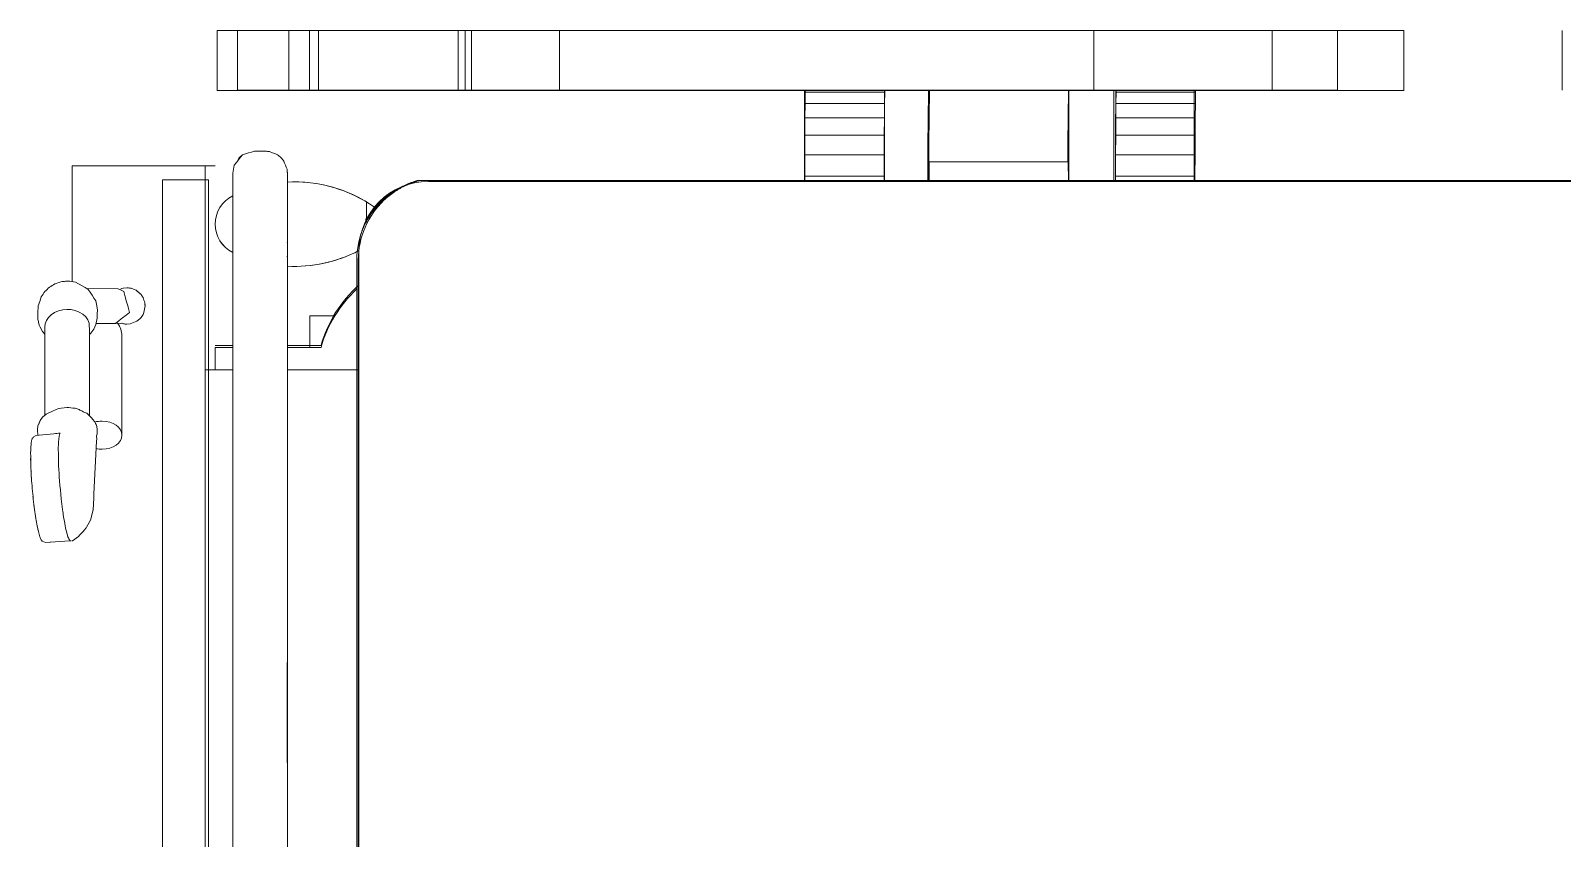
# Model space of a CAD drawing. Header units: millimetres. Extents: x 1448174 to 1599581, y -224422 to -106989.
# Drawn here: x 1474631 to 1475471, y -126045 to -125603 of the extents above; entities that cross this region are included whole.
import ezdxf

# ---------------------------------------------------------------- set-up
doc = ezdxf.new("R2010")
doc.units = ezdxf.units.MM
doc.header["$LTSCALE"] = 600
doc.header["$MEASUREMENT"] = 0
doc.layers.add('furniture', color=30, linetype='Continuous', lineweight=9)

msp = doc.modelspace()

# ---------------------------------------------------------------- linework, layer by layer
at = {"layer": 'furniture'}
for p, q in [((1474733.3322, -125602.8829), (1475384.041, -125602.8829)), ((1474733.3322, -125635.5781), (1474733.3322, -125602.8829)), ((1474744.4951, -125635.5578), (1474744.4951, -125602.8829)), ((1474772.5963, -125602.8829), (1474744.4951, -125602.8829)), ((1474780.493, -125602.8829), (1474772.5963, -125602.8829)), ((1474772.5963, -125602.8829), (1474772.5963, -125635.5578)), ((1474783.9802, -125602.8829), (1474780.493, -125602.8829)), ((1474788.8555, -125602.8829), (1474783.9802, -125602.8829)), ((1474783.9802, -125602.8829), (1474783.9802, -125635.5578)), ((1474865.4528, -125602.8829), (1474788.8555, -125602.8829)), ((1474788.8555, -125602.8829), (1474788.8555, -125635.5578)), ((1474869.3793, -125602.8829), (1474865.4528, -125602.8829)), ((1474865.4528, -125602.8829), (1474865.4528, -125635.5578)), ((1474872.8107, -125602.8829), (1474869.3793, -125602.8829)), ((1474869.3793, -125602.8829), (1474869.3793, -125635.5578)), ((1474872.79, -125635.5578), (1474872.79, -125602.8829)), ((1474877.0798, -125602.8829), (1474872.8107, -125602.8829)), ((1474872.8107, -125602.8829), (1474872.8107, -125635.5578)), ((1474896.8689, -125602.8829), (1474877.0798, -125602.8829)), ((1474907.5713, -125602.8829), (1474896.8689, -125602.8829)), ((1474920.9559, -125602.8829), (1474907.5713, -125602.8829)), ((1475214.1344, -125602.8829), (1474920.9559, -125602.8829)), ((1474920.9559, -125635.5578), (1474920.9559, -125602.8829)), ((1475311.8397, -125602.8829), (1475214.1344, -125602.8829)), ((1475214.1344, -125602.8829), (1475214.1344, -125635.5578)), ((1475338.8829, -125602.8829), (1475311.8397, -125602.8829)), ((1475311.8397, -125602.8829), (1475311.8397, -125635.5578)), ((1475347.7156, -125602.8829), (1475338.8829, -125602.8829)), ((1475347.7156, -125602.8829), (1475347.7156, -125635.5578)), ((1475384.041, -125602.8829), (1475384.041, -125635.5781)), ((1475470.9022, -125635.5578), (1475470.9022, -125602.8829)), ((1475384.041, -125635.5781), (1474733.3322, -125635.5781)), ((1474744.4951, -125635.5578), (1474772.5963, -125635.5578)), ((1474772.5963, -125635.5578), (1474780.493, -125635.5578)), ((1474780.493, -125635.5578), (1474783.9802, -125635.5578)), ((1474783.9802, -125635.5578), (1474788.8555, -125635.5578)), ((1474788.8555, -125635.5578), (1474865.4528, -125635.5578)), ((1474865.4528, -125635.5578), (1474869.3793, -125635.5578)), ((1474869.3793, -125635.5578), (1474872.8107, -125635.5578)), ((1474872.8107, -125635.5578), (1474877.0798, -125635.5578)), ((1474877.0798, -125635.5578), (1474896.8689, -125635.5578)), ((1474896.8689, -125635.5578), (1474907.5713, -125635.5578)), ((1474907.5713, -125635.5578), (1474920.9559, -125635.5578)), ((1474920.9559, -125635.5578), (1475214.1344, -125635.5578)), ((1475055.345, -125635.5781), (1475055.345, -125685.4359)), ((1475055.5895, -125642.9456), (1475055.6649, -125635.6933)), ((1475055.8333, -125636.5202), (1475055.7397, -125642.714)), ((1475055.8532, -125635.6933), (1475055.8333, -125636.5202)), ((1475099.3982, -125636.5202), (1475055.8333, -125636.5202)), ((1475099.3046, -125642.714), (1475099.3982, -125636.5202)), ((1475099.348, -125635.5781), (1475099.348, -125685.4359)), ((1475099.3982, -125636.5202), (1475099.418, -125635.6933)), ((1475123.174, -125652.1048), (1475123.3945, -125635.6933)), ((1475123.3357, -125635.5781), (1475123.3357, -125685.4359)), ((1475123.9325, -125635.6933), (1475123.5413, -125664.8026)), ((1475199.8212, -125664.8026), (1475200.2141, -125635.5578)), ((1475200.3083, -125635.5781), (1475200.3083, -125685.4359)), ((1475214.1344, -125635.5578), (1475311.8397, -125635.5578)), ((1475225.0832, -125685.4359), (1475225.0832, -125635.5781)), ((1475226.1215, -125635.6933), (1475226.0461, -125642.9456)), ((1475226.1964, -125642.714), (1475226.29, -125636.5202)), ((1475226.29, -125636.5202), (1475226.3098, -125635.6933)), ((1475269.8548, -125636.5202), (1475226.29, -125636.5202)), ((1475269.0862, -125635.5781), (1475269.0862, -125685.4359)), ((1475269.7612, -125642.714), (1475269.8548, -125636.5202)), ((1475269.8548, -125636.5202), (1475269.8746, -125635.6933)), ((1475311.8397, -125635.5578), (1475338.8829, -125635.5578)), ((1475338.8829, -125635.5578), (1475347.7156, -125635.5578)), ((1475055.5093, -125653.895), (1475055.5895, -125642.9456)), ((1475055.7397, -125642.714), (1475055.6569, -125650.6766)), ((1475099.3046, -125642.714), (1475055.7397, -125642.714)), ((1475099.2217, -125650.6766), (1475099.3046, -125642.714)), ((1475226.0461, -125642.9456), (1475225.9659, -125653.895)), ((1475226.1136, -125650.6766), (1475226.1964, -125642.714)), ((1475269.7612, -125642.714), (1475226.1964, -125642.714)), ((1475269.6784, -125650.6766), (1475269.7612, -125642.714)), ((1475055.4469, -125666.2735), (1475055.5093, -125653.895)), ((1475055.6569, -125650.6766), (1475055.5874, -125660.1661)), ((1475099.2217, -125650.6766), (1475055.6569, -125650.6766)), ((1475099.1523, -125660.1661), (1475099.2217, -125650.6766)), ((1475225.9659, -125653.895), (1475225.9035, -125666.2735)), ((1475226.0441, -125660.1661), (1475226.1136, -125650.6766)), ((1475269.6784, -125650.6766), (1475226.1136, -125650.6766)), ((1475269.6089, -125660.1661), (1475269.6784, -125650.6766)), ((1475055.5874, -125660.1661), (1475055.5334, -125670.894)), ((1475099.1523, -125660.1661), (1475055.5874, -125660.1661)), ((1475099.0982, -125670.894), (1475099.1523, -125660.1661)), ((1475123.0199, -125678.6947), (1475123.1112, -125659.813)), ((1475225.99, -125670.894), (1475226.0441, -125660.1661)), ((1475269.6089, -125660.1661), (1475226.0441, -125660.1661)), ((1475269.5548, -125670.894), (1475269.6089, -125660.1661)), ((1474744.7204, -125674.0386), (1474745.3865, -125672.4305)), ((1475055.4042, -125679.7049), (1475055.4469, -125666.2735)), ((1475055.5334, -125670.894), (1475055.4964, -125682.5346)), ((1475099.0982, -125670.894), (1475055.5334, -125670.894)), ((1475099.0612, -125682.5346), (1475099.0982, -125670.894)), ((1475225.9035, -125666.2735), (1475225.8609, -125679.7049)), ((1475225.953, -125682.5346), (1475225.99, -125670.894)), ((1475269.5548, -125670.894), (1475225.99, -125670.894)), ((1475269.5179, -125682.5346), (1475269.5548, -125670.894)), ((1474653.8571, -125740.387), (1474653.8571, -125676.9147)), ((1474653.8571, -125676.9147), (1474726.7742, -125676.9147)), ((1474653.8571, -125740.387), (1474653.8571, -125676.9147)), ((1474653.8571, -125676.9147), (1474732.2485, -125676.9147)), ((1474726.7742, -125676.9147), (1474726.7742, -126668.7998)), ((1474771.8294, -125681.8694), (1474771.6294, -125678.7221)), ((1474771.8294, -125680.9022), (1474771.7513, -125680.6398)), ((1475055.3962, -125684.9324), (1475055.4042, -125679.7049)), ((1475123.5672, -125674.8157), (1475123.713, -125674.8157)), ((1475123.713, -125674.8157), (1475199.9929, -125674.8157)), ((1475225.8609, -125679.7049), (1475225.8528, -125684.9324)), ((1474703.4177, -125684.5586), (1474703.4177, -126671.5369)), ((1474728.6034, -125684.5586), (1474703.4177, -125684.5586)), ((1474728.6034, -126671.5369), (1474728.6034, -125684.5586)), ((1474771.8294, -125681.8694), (1474771.8294, -125681.5083)), ((1474834.9569, -125688.1588), (1474834.9807, -125688.1588)), ((1474844.4819, -125684.9324), (1474843.8154, -125684.9324)), ((1474844.4819, -125684.9324), (1475525.7103, -125684.9324)), ((1474849.1631, -125685.4359), (1476663.2832, -125685.4359)), ((1475055.4964, -125682.5346), (1475055.4927, -125684.9324)), ((1475099.0612, -125682.5346), (1475055.4964, -125682.5346)), ((1475099.0575, -125684.9324), (1475099.0612, -125682.5346)), ((1475225.9494, -125684.9324), (1475225.953, -125682.5346)), ((1475269.5179, -125682.5346), (1475225.953, -125682.5346)), ((1475269.5142, -125684.9324), (1475269.5179, -125682.5346)), ((1474771.8294, -125696.2117), (1474771.8294, -125694.5817)), ((1474771.8294, -125699.3788), (1474771.8294, -125696.2117)), ((1474815.2033, -125696.6856), (1474815.2033, -125705.9929)), ((1474826.7746, -125693.3149), (1474827.1056, -125693.0557)), ((1474814.8814, -125707.0495), (1474814.8814, -125705.9929)), ((1474814.8814, -125705.9929), (1474815.4735, -125705.9929)), ((1474815.1335, -125707.0495), (1474817.2651, -125703.5683)), ((1474816.3911, -125704.4963), (1474816.5574, -125704.4963)), ((1474816.9024, -125704.4963), (1474816.5574, -125704.4963)), ((1474814.8707, -125708.331), (1474814.8707, -125707.2192)), ((1474815.083, -125707.0495), (1474814.8814, -125707.0495)), ((1474815.083, -125707.0495), (1474815.0845, -125707.2192)), ((1474815.0845, -125707.2192), (1474815.0845, -125707.9473)), ((1474815.1263, -125707.8722), (1474815.1335, -125707.0495)), ((1474815.3221, -125707.0495), (1474815.1335, -125707.0495)), ((1474815.3221, -125707.0495), (1474815.3221, -125707.5209)), ((1474771.8294, -125719.4953), (1474771.7944, -125718.904)), ((1474771.8294, -125725.7299), (1474771.7998, -125726.8455)), ((1474809.8763, -125728.4989), (1474809.8763, -126627.5967)), ((1474810.7329, -126627.5967), (1474810.7329, -125728.4989)), ((1474811.0425, -125723.5566), (1474811.0425, -126632.539)), ((1474651.5505, -125740.0578), (1474651.0426, -125740.0858)), ((1474655.6382, -125740.6413), (1474657.3694, -125741.5258)), ((1474661.9837, -125744.2318), (1474679.0815, -125744.3571)), ((1474681.0668, -125744.1344), (1474680.3916, -125744.4709)), ((1474681.7531, -125744.0381), (1474681.0668, -125744.1344)), ((1474683.812, -125743.7493), (1474681.9966, -125743.9159)), ((1474682.1062, -125745.7511), (1474682.2529, -125746.2826)), ((1474682.2955, -125746.4371), (1474682.8983, -125748.6216)), ((1474685.6274, -125743.9159), (1474683.812, -125743.7493)), ((1474691.5575, -125747.4377), (1474689.272, -125745.376)), ((1474771.8179, -125743.7428), (1474771.8294, -125744.1167)), ((1474634.9784, -125757.0661), (1474635.1911, -125754.2168)), ((1474635.1911, -125754.2168), (1474635.2287, -125753.5732)), ((1474636.0039, -125751.293), (1474635.2287, -125753.5732)), ((1474636.0039, -125751.293), (1474636.8937, -125748.6882)), ((1474646.3762, -125756.3307), (1474644.209, -125757.2416)), ((1474648.6406, -125755.7897), (1474646.3762, -125756.3307)), ((1474650.8647, -125755.5974), (1474648.6406, -125755.7897)), ((1474653.0985, -125755.7206), (1474650.8647, -125755.5974)), ((1474655.3941, -125756.1911), (1474653.0985, -125755.7206)), ((1474657.6151, -125757.034), (1474655.3941, -125756.1911)), ((1474667.3112, -125753.7194), (1474666.7523, -125750.9846)), ((1474667.3112, -125753.7194), (1474667.6659, -125755.9458)), ((1474667.589, -125758.0846), (1474667.6659, -125755.9458)), ((1474684.4823, -125754.3627), (1474685.2744, -125757.2333)), ((1474693.1166, -125757.3265), (1474693.7887, -125753.726)), ((1474693.6222, -125751.9106), (1474693.7887, -125753.726)), ((1474634.9784, -125757.0661), (1474634.9236, -125758.5904)), ((1474634.9343, -125759.4455), (1474634.9236, -125758.5904)), ((1474634.9561, -125761.2042), (1474634.9343, -125759.4455)), ((1474635.6866, -125764.2038), (1474635.4004, -125762.6703)), ((1474635.6866, -125764.2038), (1474636.2038, -125765.26)), ((1474639.0571, -125763.5146), (1474638.9054, -125765.2374)), ((1474639.6587, -125761.7455), (1474639.0571, -125763.5146)), ((1474640.7433, -125760.0352), (1474639.6587, -125761.7455)), ((1474642.288, -125758.4994), (1474640.7433, -125760.0352)), ((1474644.209, -125757.2416), (1474642.288, -125758.4994)), ((1474659.6114, -125758.2312), (1474657.6151, -125757.034)), ((1474661.2489, -125759.7176), (1474659.6114, -125758.2312)), ((1474662.4376, -125761.3927), (1474661.2489, -125759.7176)), ((1474663.1471, -125763.1416), (1474662.4376, -125761.3927)), ((1474663.3909, -125767.6253), (1474663.1471, -125763.1416)), ((1474666.7528, -125763.8852), (1474665.7069, -125766.4011)), ((1474667.5482, -125760.3996), (1474666.7528, -125763.8852)), ((1474677.5747, -125763.2541), (1474666.984, -125763.2541)), ((1474667.589, -125758.0846), (1474667.5482, -125760.3996)), ((1474677.7025, -125763.1541), (1474680.4656, -125763.2541)), ((1474681.3115, -125763.095), (1474680.4656, -125763.2541)), ((1474683.8113, -125763.7028), (1474681.9966, -125763.5362)), ((1474685.6268, -125763.5363), (1474683.812, -125763.7028)), ((1474689.2711, -125762.0767), (1474690.8666, -125760.7806)), ((1474691.5573, -125760.0145), (1474690.929, -125760.7115)), ((1474692.6741, -125758.3083), (1474691.5573, -125760.0145)), ((1474693.1166, -125757.3265), (1474692.6741, -125758.3083)), ((1474798.035, -125759.1096), (1474784.1343, -125759.1096)), ((1474784.1343, -125759.1096), (1474784.1343, -125776.4787)), ((1474636.2038, -125765.26), (1474637.5738, -125767.6564)), ((1474638.8902, -125769.1535), (1474637.5738, -125767.6564)), ((1474638.8919, -125768.0046), (1474638.8876, -125770.9404)), ((1474638.8876, -125770.9404), (1474638.8876, -125813.6468)), ((1474638.9054, -125765.2374), (1474638.8919, -125768.0046)), ((1474663.3866, -125770.5611), (1474663.3909, -125767.6253)), ((1474663.3866, -125814.049), (1474663.3866, -125770.5611)), ((1474664.1085, -125768.6906), (1474663.3884, -125769.3729)), ((1474665.7069, -125766.4011), (1474664.1085, -125768.6906)), ((1474681.0862, -125824.5083), (1474681.0862, -125770.0502)), ((1474741.8775, -125775.3726), (1474732.2485, -125775.3726)), ((1474732.2485, -125788.6361), (1474732.2485, -125776.4787)), ((1474732.2485, -125776.4787), (1474741.8775, -125776.4787)), ((1474790.2696, -125775.3726), (1474771.8294, -125775.3726)), ((1474771.8294, -125776.4787), (1474790.2696, -125776.4787)), ((1474741.9925, -125788.6361), (1474726.7742, -125788.6361)), ((1474728.6034, -125788.6361), (1474741.8775, -125788.6361)), ((1474771.8031, -125785.3487), (1474771.8189, -125795.5652)), ((1474771.8082, -125788.6361), (1474811.0425, -125788.6361)), ((1474771.8294, -125785.3487), (1474771.8294, -125861.2572)), ((1474771.8294, -125785.7151), (1474771.8294, -125785.3487)), ((1474809.8763, -125788.6361), (1474771.8294, -125788.6361)), ((1474741.9922, -125802.3607), (1474741.8775, -125802.3329)), ((1474741.8775, -125803.0554), (1474741.8775, -125802.3329)), ((1474741.8775, -125803.0554), (1474742.0619, -125803.0554)), ((1474742.0619, -125806.0616), (1474741.8775, -125806.0043)), ((1474636.2228, -125816.5457), (1474637.6286, -125814.6935)), ((1474639.6312, -125813.0285), (1474637.6286, -125814.6935)), ((1474642.9575, -125811.4378), (1474639.6312, -125813.0285)), ((1474642.9575, -125811.4378), (1474646.3537, -125809.9274)), ((1474646.3537, -125809.9274), (1474650.842, -125809.3047)), ((1474659.8363, -125811.7054), (1474659.5902, -125811.4768)), ((1474661.8576, -125812.5116), (1474659.6444, -125811.6289)), ((1474664.5922, -125815.2612), (1474661.8576, -125812.5116)), ((1474665.0431, -125815.6817), (1474664.5922, -125815.2612)), ((1474741.8775, -125819.4495), (1474741.8775, -125809.5221)), ((1474633.7918, -125824.7424), (1474643.7919, -125823.6986)), ((1474635.0452, -125819.404), (1474634.8048, -125821.482)), ((1474634.8048, -125821.482), (1474635.0303, -125824.6131)), ((1474635.0452, -125819.404), (1474636.2228, -125816.5457)), ((1474636.2228, -125816.5457), (1474635.4437, -125818.4599)), ((1474666.1782, -125817.1182), (1474665.0431, -125815.6817)), ((1474667.4698, -125820.9651), (1474667.1255, -125819.0588)), ((1474667.4698, -125823.8451), (1474667.4698, -125820.9651)), ((1474741.9301, -125818.0766), (1474741.8775, -125817.795)), ((1474741.8775, -125828.8427), (1474741.8775, -125819.4495)), ((1474741.8775, -125828.8427), (1474741.8775, -125820.5085)), ((1474741.8775, -125828.8427), (1474741.8775, -125820.5085)), ((1474741.8775, -125820.5085), (1474741.8775, -125828.8427)), ((1474741.8775, -125821.393), (1474741.8775, -125828.8427)), ((1474631.1327, -125831.91), (1474631.0995, -125832.2188)), ((1474631.0995, -125832.2188), (1474631.1031, -125832.6584)), ((1474632.4833, -125825.6293), (1474633.7474, -125824.8415)), ((1474667.2137, -125827.8671), (1474665.7434, -125856.6561)), ((1474667.1453, -125825.1987), (1474667.2787, -125826.4522)), ((1474667.2137, -125827.8671), (1474667.2787, -125826.4522)), ((1474665.6115, -125858.9894), (1474665.7434, -125856.6561)), ((1474632.3039, -125858.1593), (1474632.3772, -125859.0144)), ((1474632.3772, -125859.0144), (1474632.449, -125859.6231)), ((1474632.962, -125863.9756), (1474633.1394, -125865.1854)), ((1474665.3742, -125865.4347), (1474663.79, -125871.0549)), ((1474665.3742, -125865.4347), (1474665.6115, -125858.9894)), ((1474663.79, -125871.0549), (1474661.6727, -125874.8623)), ((1474634.9391, -125875.7368), (1474635.0162, -125876.1326)), ((1474635.0162, -125876.1326), (1474635.2987, -125877.1025)), ((1474639.1926, -125883.2696), (1474637.4249, -125882.5622)), ((1474652.5292, -125882.3514), (1474639.1926, -125883.2696)), ((1474653.1637, -125882.4226), (1474653.2954, -125882.1401)), ((1474653.8571, -125882.4208), (1474653.8571, -125882.4165)), ((1474654.0333, -125882.3728), (1474657.2251, -125879.9912)), ((1474643.836, -125882.9881), (1474639.1926, -125883.2696)), ((1474741.8775, -125935.7369), (1474741.8775, -125936.6109)), ((1474741.8775, -126015.7691), (1474741.8775, -125936.6109))]:
    msp.add_line(p, q, dxfattribs=at)
at = {"layer": 'furniture', "flags": 128}
for points in [[(1474747.3022, -125670.8744), (1474746.1563, -125672.2788), (1474745.0104, -125673.6832), (1474743.8645, -125675.0877), (1474742.7187, -125676.4921)], [(1474745.3865, -125672.4305), (1474745.8655, -125672.0415), (1474746.3444, -125671.6525), (1474746.8233, -125671.2634), (1474747.3022, -125670.8744)], [(1474747.3022, -125670.8744), (1474748.9412, -125670.3861), (1474750.5802, -125669.8979), (1474752.2192, -125669.4097), (1474753.8582, -125668.9215)], [(1474753.8582, -125668.9215), (1474752.2192, -125669.4097), (1474750.5802, -125669.8979), (1474748.9412, -125670.3861), (1474747.3022, -125670.8744)], [(1474759.8486, -125668.9215), (1474758.351, -125668.9215), (1474756.8534, -125668.9215), (1474755.3558, -125668.9215), (1474753.8582, -125668.9215)], [(1474753.8582, -125668.9215), (1474755.3558, -125668.9215), (1474756.8534, -125668.9215), (1474758.351, -125668.9215), (1474759.8486, -125668.9215)], [(1474759.8486, -125668.9215), (1474760.3936, -125668.9715), (1474760.9386, -125669.0215), (1474761.4837, -125669.0715), (1474762.0287, -125669.1215)], [(1474762.0287, -125669.1215), (1474763.1227, -125669.5597), (1474764.2167, -125669.9979), (1474765.3107, -125670.4361), (1474766.4046, -125670.8744)], [(1474766.4046, -125670.8744), (1474766.8835, -125671.2634), (1474767.3624, -125671.6525), (1474767.8414, -125672.0415), (1474768.3203, -125672.4305)], [(1474768.3203, -125672.4305), (1474768.7093, -125672.9095), (1474769.0984, -125673.3884), (1474769.4874, -125673.8673), (1474769.8765, -125674.3462)], [(1474742.7187, -125676.4921), (1474742.5084, -125677.5946), (1474742.2981, -125678.6971), (1474742.0878, -125679.7996), (1474741.8775, -125680.9022)], [(1474741.8775, -125684.7977), (1474741.8775, -125683.8238), (1474741.8775, -125682.8499), (1474741.8775, -125681.876), (1474741.8775, -125680.9022)], [(1474769.8765, -125674.3462), (1474770.3147, -125675.4402), (1474770.753, -125676.5342), (1474771.1912, -125677.6281), (1474771.6294, -125678.7221)], [(1474771.6294, -125678.7221), (1474771.6794, -125679.2671), (1474771.7294, -125679.8121), (1474771.7794, -125680.3571), (1474771.8294, -125680.9022)], [(1474771.8294, -125681.5083), (1474771.8294, -125681.3567), (1474771.8294, -125681.2052), (1474771.8294, -125681.0537), (1474771.8294, -125680.9022)], [(1474771.8294, -125680.9022), (1474771.8294, -125681.144), (1474771.8294, -125681.3858), (1474771.8294, -125681.6276), (1474771.8294, -125681.8694)], [(1474741.8775, -125696.2004), (1474741.8775, -125693.3497), (1474741.8775, -125690.499), (1474741.8775, -125687.6484), (1474741.8775, -125684.7977)], [(1474771.8294, -125681.8694), (1474771.8294, -125683.8149), (1474771.8294, -125685.7603), (1474771.8294, -125687.7058), (1474771.8294, -125689.6512)], [(1474741.8775, -125704.288), (1474741.8775, -125702.2661), (1474741.8775, -125700.2442), (1474741.8775, -125698.2223), (1474741.8775, -125696.2004)], [(1474771.8294, -125689.6512), (1474771.8294, -125693.3236), (1474771.8294, -125696.996), (1474771.8294, -125700.6683), (1474771.8294, -125704.3407)], [(1474818.5066, -125701.8174), (1474820.404, -125699.4421), (1474822.6484, -125697.0062)], [(1474741.8775, -125713.6996), (1474741.8775, -125711.3467), (1474741.8775, -125708.9938), (1474741.8775, -125706.6409), (1474741.8775, -125704.288)], [(1474771.8294, -125704.3407), (1474771.8294, -125706.6843), (1474771.8294, -125709.0279), (1474771.8294, -125711.3716), (1474771.8294, -125713.7152)], [(1474816.5574, -125704.4963), (1474815.7991, -125705.7606), (1474815.083, -125707.0495)], [(1474815.4735, -125705.9929), (1474815.925, -125705.2402), (1474816.3911, -125704.4963)], [(1474741.8775, -125828.8427), (1474741.8775, -125808.7166), (1474741.8775, -125767.111), (1474741.8775, -125725.5054), (1474741.8775, -125713.6996)], [(1474741.8775, -125713.6996), (1474741.8775, -125742.0856), (1474741.8775, -125799.1294), (1474741.8775, -125828.8427)], [(1474771.8294, -125713.7152), (1474771.8294, -125716.3096), (1474771.8294, -125718.904), (1474771.8294, -125721.4984), (1474771.8294, -125724.0928)], [(1474741.8775, -125802.3329), (1474741.8775, -125782.4755), (1474741.8775, -125762.6182), (1474741.8775, -125742.7608), (1474741.8775, -125722.9034)], [(1474741.8775, -125724.0323), (1474741.8775, -125739.3614), (1474741.8775, -125754.6905), (1474741.8775, -125770.0196), (1474741.8775, -125785.3487)], [(1474771.8294, -125724.0928), (1474771.8294, -125726.8455), (1474771.8294, -125729.5981), (1474771.8294, -125732.3507), (1474771.8294, -125735.1033)], [(1474771.8294, -125735.1033), (1474771.8294, -125737.9831), (1474771.8294, -125740.8629), (1474771.8294, -125743.7428), (1474771.8294, -125746.6226)], [(1474636.8937, -125748.6882), (1474637.3796, -125747.9715), (1474637.8655, -125747.2548), (1474638.3514, -125746.5382), (1474638.8373, -125745.8215)], [(1474638.8373, -125745.8215), (1474639.4624, -125745.2258), (1474640.0874, -125744.6302), (1474640.7124, -125744.0345), (1474641.3374, -125743.4388)], [(1474641.3374, -125743.4388), (1474642.0799, -125742.9855), (1474642.8223, -125742.5323), (1474643.5647, -125742.079), (1474644.3072, -125741.6257)], [(1474644.3072, -125741.6257), (1474645.1262, -125741.3409), (1474645.9452, -125741.056), (1474646.7642, -125740.7712), (1474647.5832, -125740.4863)], [(1474647.5832, -125740.4863), (1474648.4481, -125740.3803), (1474649.3129, -125740.2742), (1474649.6283, -125740.2355)], [(1474649.6284, -125740.2355), (1474650.1778, -125740.1681), (1474651.0426, -125740.0621)], [(1474655.6382, -125740.6413), (1474654.6163, -125740.4954), (1474653.5943, -125740.3495), (1474652.5724, -125740.2037), (1474651.5505, -125740.0578)], [(1474657.3702, -125741.5263), (1474657.7317, -125741.7383), (1474659.3738, -125742.7013), (1474661.0159, -125743.6643), (1474662.6579, -125744.6272)], [(1474662.6579, -125744.6272), (1474663.6815, -125746.2166), (1474664.7051, -125747.8059), (1474665.7287, -125749.3952), (1474666.7523, -125750.9846)], [(1474679.0815, -125744.3571), (1474679.8377, -125744.7056), (1474680.5939, -125745.0541), (1474681.3501, -125745.4026), (1474682.1062, -125745.7511)], [(1474685.6274, -125743.9159), (1474685.1735, -125743.8742), (1474684.7197, -125743.8326), (1474684.2658, -125743.791), (1474683.812, -125743.7493)], [(1474687.4848, -125744.45), (1474687.0205, -125744.3165), (1474686.5562, -125744.183), (1474686.0919, -125744.0494), (1474685.6276, -125743.9159)], [(1474689.272, -125745.376), (1474688.8252, -125745.1445), (1474688.3784, -125744.913), (1474687.9316, -125744.6815), (1474687.4848, -125744.45)], [(1474691.5575, -125747.4377), (1474690.9859, -125746.9222), (1474690.4144, -125746.4066), (1474689.8429, -125745.8911), (1474689.2713, -125745.3756)], [(1474692.6741, -125749.1438), (1474692.395, -125748.7173), (1474692.1158, -125748.2907), (1474691.8366, -125747.8642), (1474691.5575, -125747.4377)], [(1474771.8294, -125746.6226), (1474771.8294, -125756.3041), (1474771.8294, -125765.9857), (1474771.8294, -125775.6672), (1474771.8294, -125785.3487)], [(1474682.9137, -125748.6774), (1474683.6903, -125751.4922), (1474684.4449, -125754.227)], [(1474693.6222, -125751.9106), (1474693.3852, -125751.2189), (1474693.1481, -125750.5272), (1474692.9111, -125749.8355), (1474692.6741, -125749.1438)], [(1474693.7887, -125753.726), (1474693.7471, -125753.2722), (1474693.7054, -125752.8183), (1474693.6638, -125752.3645), (1474693.6222, -125751.9106)], [(1474741.8775, -125754.2405), (1474741.8775, -125759.4421), (1474741.8775, -125764.6437), (1474741.8775, -125769.8453), (1474741.8775, -125775.0469)], [(1474634.9561, -125761.2042), (1474635.2998, -125762.3112), (1474635.4113, -125762.6703)], [(1474685.2744, -125757.2333), (1474683.3495, -125758.7385), (1474681.4246, -125760.2437), (1474679.4997, -125761.7489), (1474677.5747, -125763.2541)], [(1474680.9224, -125763.1682), (1474681.304, -125763.299), (1474681.9957, -125763.536)], [(1474681.9966, -125763.5362), (1474682.4504, -125763.5778), (1474682.9043, -125763.6195), (1474683.3581, -125763.6611), (1474683.812, -125763.7028)], [(1474689.2711, -125762.0767), (1474688.36, -125762.4416), (1474687.4489, -125762.8065), (1474686.5379, -125763.1714), (1474685.6268, -125763.5363)], [(1474741.8775, -125828.3986), (1474741.8775, -125812.007), (1474741.8775, -125795.6154), (1474741.8775, -125779.2238), (1474741.8775, -125762.8323)], [(1474741.8775, -125762.8323), (1474741.8775, -125771.0155), (1474741.8775, -125779.1987), (1474741.8775, -125787.382), (1474741.8775, -125795.5652)], [(1474741.8775, -125828.3986), (1474741.8775, -125812.007), (1474741.8775, -125795.6154), (1474741.8775, -125779.2238), (1474741.8775, -125762.8323)], [(1474741.8775, -125764.6375), (1474741.8775, -125794.1549), (1474741.8775, -125823.6723), (1474741.8775, -125853.1897), (1474741.8775, -125863.1319)], [(1474741.8775, -125775.0469), (1474741.8775, -125772.4445), (1474741.8775, -125769.8422), (1474741.8775, -125767.2398), (1474741.8775, -125764.6375)], [(1474741.8775, -125785.3487), (1474741.8775, -125911.1392), (1474741.8775, -126036.9297), (1474741.8775, -126441.7201), (1474741.8775, -126567.5106)], [(1474771.8294, -125785.3487), (1474771.8294, -125794.9106), (1474771.8294, -125804.4724), (1474771.8294, -125814.0343), (1474771.8294, -125823.5961)], [(1474741.8775, -125795.5652), (1474741.8775, -125803.7736), (1474741.8775, -125811.9819), (1474741.8775, -125820.1903), (1474741.8775, -125828.3986)], [(1474741.8775, -125806.0043), (1474741.8775, -125805.2671), (1474741.8775, -125804.5298), (1474741.8775, -125803.7926), (1474741.8775, -125803.0554)], [(1474741.8775, -125828.8427), (1474741.9431, -125815.4221), (1474741.9897, -125805.902)], [(1474741.8775, -125809.5221), (1474741.8775, -125808.6427), (1474741.8775, -125807.7632), (1474741.8775, -125806.8837), (1474741.8775, -125806.0043)], [(1474650.842, -125809.3047), (1474651.9744, -125809.4254), (1474653.1069, -125809.5462), (1474654.2393, -125809.6669), (1474655.3717, -125809.7877)], [(1474655.3717, -125809.7877), (1474655.9271, -125809.9619), (1474656.4824, -125810.136), (1474657.0378, -125810.3102), (1474657.5931, -125810.4843)], [(1474659.5902, -125811.4768), (1474659.0909, -125811.2287), (1474658.5916, -125810.9806), (1474658.0924, -125810.7325), (1474657.5931, -125810.4843)], [(1474643.7919, -125823.6986), (1474644.6329, -125823.6125), (1474645.4739, -125823.5263), (1474646.3149, -125823.4402), (1474647.1559, -125823.354)], [(1474647.1559, -125823.354), (1474647.0386, -125823.7522), (1474646.9212, -125824.1503), (1474646.8038, -125824.5484), (1474646.6864, -125824.9465)], [(1474667.1255, -125819.0588), (1474666.8887, -125818.5736), (1474666.6519, -125818.0885), (1474666.4151, -125817.6034), (1474666.1782, -125817.1182)], [(1474667.1204, -125825.1987), (1474667.2193, -125824.8155), (1474667.4698, -125823.8451)], [(1474741.8775, -125817.795), (1474741.8775, -125818.2086), (1474741.8775, -125818.6223), (1474741.8775, -125819.0359), (1474741.8775, -125819.4495)], [(1474741.8775, -125819.4495), (1474741.8775, -125819.9354), (1474741.8775, -125820.4213), (1474741.8775, -125820.9071), (1474741.8775, -125821.393)], [(1474741.8775, -125819.4495), (1474741.8997, -125820.5085), (1474741.9147, -125821.2279)], [(1474771.8294, -125823.5961), (1474771.8294, -125833.0114), (1474771.8294, -125842.4267), (1474771.8294, -125851.8419), (1474771.8294, -125861.2572)], [(1474631.0499, -125834.0051), (1474631.0837, -125833.1481), (1474631.1176, -125832.2911), (1474631.1514, -125831.4341), (1474631.1853, -125830.5771)], [(1474631.1853, -125830.5771), (1474631.257, -125829.9019), (1474631.3286, -125829.2266), (1474631.4003, -125828.5514), (1474631.4719, -125827.8762)], [(1474631.4719, -125827.8762), (1474631.5816, -125827.4494), (1474631.6913, -125827.0227), (1474631.801, -125826.5959), (1474631.9107, -125826.1692)], [(1474632.0539, -125826.0342), (1474632.197, -125825.8992), (1474632.3401, -125825.7643), (1474632.4833, -125825.6293)], [(1474646.3461, -125827.8542), (1474646.3048, -125828.9061), (1474646.2634, -125829.958), (1474646.2221, -125831.0098), (1474646.1808, -125832.0617)], [(1474646.353, -125841.3015), (1474646.3845, -125840.527), (1474646.3166, -125837.7053), (1474646.2487, -125834.8835), (1474646.1808, -125832.0617)], [(1474646.6864, -125824.9465), (1474646.6013, -125825.6734), (1474646.5162, -125826.4004), (1474646.4312, -125827.1273), (1474646.3461, -125827.8542)], [(1474741.8775, -126524.4607), (1474741.8775, -126420.1952), (1474741.8775, -126036.9297), (1474741.8775, -125932.6641), (1474741.8775, -125828.3986)], [(1474741.8775, -125936.6109), (1474741.8775, -125909.6689), (1474741.8775, -125882.7268), (1474741.8775, -125855.7847), (1474741.8775, -125828.8427)], [(1474631.0653, -125836.1602), (1474631.0598, -125836.4777), (1474631.0356, -125837.9002)], [(1474631.0356, -125837.9002), (1474631.0665, -125839.1041), (1474631.0973, -125840.3081), (1474631.1282, -125841.5121), (1474631.1591, -125842.7161)], [(1474631.1853, -125842.6253), (1474631.1514, -125840.4702), (1474631.1176, -125838.3152), (1474631.0837, -125836.1602), (1474631.0499, -125834.0051)], [(1474631.4719, -125847.9871), (1474631.4003, -125846.6467), (1474631.3286, -125845.3062), (1474631.257, -125843.9657), (1474631.1853, -125842.6253)], [(1474631.2195, -125844.0302), (1474631.2497, -125844.6873), (1474631.2799, -125845.3443)], [(1474631.2799, -125845.3443), (1474631.3195, -125846.0248), (1474631.3591, -125846.7053), (1474631.3987, -125847.3858), (1474631.4383, -125848.0663)], [(1474631.9107, -125853.7677), (1474631.801, -125852.3226), (1474631.6913, -125850.8774), (1474631.5816, -125849.4323), (1474631.4719, -125847.9871)], [(1474646.353, -125841.3015), (1474646.4791, -125843.3698), (1474646.6053, -125845.4382), (1474646.7315, -125847.5065), (1474646.8576, -125849.5748)], [(1474632.4833, -125859.6231), (1474632.3401, -125858.1593), (1474632.197, -125856.6954), (1474632.0539, -125855.2316), (1474631.9107, -125853.7677)], [(1474646.8576, -125849.5748), (1474647.091, -125852.0456), (1474647.3244, -125854.5163), (1474647.5578, -125856.9871), (1474647.7911, -125859.4579)], [(1474633.1536, -125865.1854), (1474632.986, -125863.7948), (1474632.8184, -125862.4043), (1474632.6509, -125861.0137), (1474632.4833, -125859.6231)], [(1474632.7768, -125862.4043), (1474632.8158, -125862.7353), (1474632.962, -125863.9756)], [(1474633.8755, -125870.1369), (1474633.695, -125868.899), (1474633.5145, -125867.6611), (1474633.3341, -125866.4233), (1474633.1536, -125865.1854)], [(1474647.7911, -125859.4579), (1474647.9732, -125860.9206), (1474648.1553, -125862.3833), (1474648.3374, -125863.846), (1474648.5195, -125865.3087)], [(1474648.5195, -125865.3087), (1474648.6577, -125866.2492), (1474648.7959, -125867.1896), (1474648.934, -125868.13), (1474649.0722, -125869.0704)], [(1474771.8294, -126491.6021), (1474771.8294, -126441.7201), (1474771.8294, -126036.9297), (1474771.8294, -125911.1392), (1474771.8294, -125861.2572)], [(1474771.8294, -125861.2572), (1474771.8294, -125932.6641), (1474771.8294, -126036.9297), (1474771.8294, -126420.1952), (1474771.8294, -126491.6021)], [(1474771.8294, -125861.2572), (1474771.8294, -125882.7268), (1474771.8294, -125909.6689), (1474771.8294, -125936.6109)], [(1474634.6018, -125874.2654), (1474634.4202, -125873.2333), (1474634.2386, -125872.2011), (1474634.0571, -125871.169), (1474633.8755, -125870.1369)], [(1474636.0327, -125880.1509), (1474635.675, -125878.6796), (1474635.3173, -125877.2082), (1474634.9595, -125875.7368), (1474634.6018, -125874.2654)], [(1474649.0722, -125869.0704), (1474649.296, -125870.3441), (1474649.5198, -125871.6179), (1474649.7435, -125872.8917), (1474649.9673, -125874.1654)], [(1474649.9673, -125874.1654), (1474650.1967, -125875.1825), (1474650.4261, -125876.1996), (1474650.6555, -125877.2168), (1474650.8849, -125878.2339)], [(1474636.7545, -125881.901), (1474636.5741, -125881.4635), (1474636.3936, -125881.026), (1474636.2132, -125880.5884), (1474636.0327, -125880.1509)], [(1474637.4249, -125882.5622), (1474637.2573, -125882.3969), (1474637.0897, -125882.2316), (1474636.9221, -125882.0663), (1474636.7545, -125881.901)], [(1474650.8849, -125878.2339), (1474651.0326, -125878.7322), (1474651.1803, -125879.2305), (1474651.328, -125879.7289), (1474651.4757, -125880.2272)], [(1474651.4757, -125880.2272), (1474651.7391, -125880.7582), (1474652.0025, -125881.2893), (1474652.2658, -125881.8204), (1474652.5292, -125882.3514)], [(1474652.5292, -125882.3514), (1474652.6878, -125882.3692), (1474652.8465, -125882.387), (1474653.0051, -125882.4048), (1474653.1637, -125882.4226)], [(1474654.0333, -125882.3728), (1474653.965, -125882.4023), (1474653.8968, -125882.4317), (1474653.8285, -125882.4612)], [(1474660.6418, -125876.421), (1474659.7876, -125877.3135), (1474658.9334, -125878.2061), (1474658.0793, -125879.0986), (1474657.2251, -125879.9912)], [(1474661.6855, -125874.8623), (1474661.4246, -125875.252), (1474661.1636, -125875.6416), (1474660.9027, -125876.0313), (1474660.6418, -125876.421)], [(1474771.8294, -126470.1522), (1474771.8294, -126393.0409), (1474771.8294, -126036.9297), (1474771.8294, -125959.8184), (1474771.8294, -125896.1936)], [(1474741.8775, -125936.6109), (1474741.8775, -125986.7703), (1474741.8775, -126036.9297), (1474741.8775, -126087.089), (1474741.8775, -126416.2484)], [(1474741.8775, -126419.2232), (1474741.8775, -126088.5764), (1474741.8775, -126036.9297), (1474741.8775, -125985.2829), (1474741.8775, -125936.6109)], [(1474741.8775, -125936.6109), (1474741.8775, -125975.0733), (1474741.8775, -126036.9297), (1474741.8775, -126098.786), (1474741.8775, -126439.6423)], [(1474771.8294, -125936.6109), (1474771.8294, -125975.3034), (1474771.8294, -126016.9638)], [(1474771.8294, -125936.6109), (1474771.8294, -126036.9297), (1474771.8294, -126468.8659), (1474771.8294, -126491.6021)], [(1474771.8294, -126439.6423), (1474771.8294, -126098.786), (1474771.8294, -126036.9297), (1474771.8294, -125975.0733), (1474771.8294, -125936.6109)], [(1474771.6546, -125949.0934), (1474771.6981, -125965.9512), (1474771.7637, -125991.4575), (1474771.8294, -126016.9638)], [(1474771.8294, -125987.5765), (1474771.8294, -125985.5659), (1474771.8294, -125983.5554), (1474771.8294, -125981.5448), (1474771.8294, -125979.5342)], [(1474771.8294, -125979.5342), (1474771.8294, -125981.5448), (1474771.8294, -125983.5554), (1474771.8294, -125985.5659), (1474771.8294, -125987.5765)], [(1474771.8294, -125987.5765), (1474771.8294, -126012.2531), (1474771.8294, -126036.9297), (1474771.8294, -126061.6062), (1474771.8294, -126086.2828)], [(1474771.8294, -126086.2828), (1474771.8294, -126061.6062), (1474771.8294, -126036.9297), (1474771.8294, -126012.2531), (1474771.8294, -125987.5765)], [(1474741.8775, -126462.933), (1474741.8775, -126036.9599), (1474741.8775, -126016.4869)], [(1474771.8294, -126016.9638), (1474771.8294, -126047.7787), (1474771.8294, -126078.5935), (1474771.8294, -126388.4083), (1474771.8294, -126419.2232)]]:
    msp.add_lwpolyline(points, dxfattribs=at)
at = {"layer": 'furniture'}
for centre, radius, start, end in [((1474775.6746, -125762.5634), 76.8271, 59.0349596, 92.8907557), ((1474775.6746, -125762.5634), 76.8271, 55.1479747, 92.8688708), ((1474849.1631, -125723.5566), 38.1207, 90, 180), ((1474749.5979, -125708.8823), 17.3494, 116.4233154, 243.5766846), ((1474749.5979, -125708.8823), 17.3494, 116.6022043, 243.3977957), ((1474775.6746, -125655.2011), 76.8271, 267.1092443, 297.0422732), ((1474775.6746, -125655.2011), 76.8271, 267.1311292, 297.4100985), ((1474857.0262, -125794.2466), 69.3734, 131.5170753, 164.2128852), ((1474857.0262, -125795.3527), 69.3734, 132.9714762, 164.2128852)]:
    msp.add_arc(centre, radius, start, end, dxfattribs=at)
at = {"layer": 'furniture', "extrusion": (0, 0, -1)}
for centre, major_axis, ratio, start_param, end_param in [((1475123.2775, -125670.3738), (0, -21.7832), 0.00872654, 2.07694181, 2.565634), ((1475123.5672, -125669.3699), (0, -5.4458), 0.00872654, 0, 2.565634), ((1475199.847, -125669.3699), (0, -5.4458), 0.00872654, 0, 2.565634), ((1475123.1861, -125689.2555), (0, -21.7832), 0.00872654, 1.77138757, 2.07694181), ((1475123.713, -125685.7073), (0, -10.8916), 0.00872654, 3.14159265, 4.64042603), ((1475199.9929, -125685.7073), (0, -10.8916), 0.00872654, 3.14159265, 4.64042603), ((1474854.8372, -125728.4989), (0, -44.9626), 0.99996192, 2.67380938, 2.68416799), ((1474854.8372, -125728.4989), (0, -44.9626), 0.99996192, 1.97770612, 2.38432102), ((1474855.6938, -125728.4989), (0, -44.9626), 0.99996192, 1.97770612, 2.38432102), ((1474854.8372, -125728.4989), (0, -44.9626), 0.99996192, 2.22746711, 2.32842783), ((1474854.3964, -125728.4989), (0, -44.9626), 0.99996192, 2.06809055, 2.09503122), ((1474854.8372, -125728.4989), (0, -44.9626), 0.99996192, 2.06809055, 2.12403298), ((1474854.8372, -125728.4989), (0, -44.9626), 0.99996192, 1.57079633, 1.97755867), ((1474855.6938, -125728.4989), (0, 44.9626), 0.99996192, 4.71238898, 5.11915132), ((1474670.1946, -125770.0502), (-10.8916, 0), 0.99999809, 2.46003828, 3.14159266), ((1474670.1946, -125824.5083), (-10.8916, 0), 0.70710678, 7.48612218, 7.85398163), ((1474670.1946, -125824.5083), (-10.8916, 0), 0.70710678, 1.57079633, 4.71238898), ((1474670.1946, -125824.5083), (-10.8916, 0), 0.70710678, 4.71238898, 5.01398152)]:
    msp.add_ellipse(centre, major_axis=major_axis, ratio=ratio, start_param=start_param, end_param=end_param, dxfattribs=at)
at = {"layer": 'furniture'}
for points, knots in [([(1474843.8154, -125684.9324), (1474843.71, -125684.9324), (1474843.4763, -125684.959), (1474843.0571, -125685.065), (1474842.6504, -125685.1973), (1474842.3358, -125685.3076), (1474842.1472, -125685.3749), (1474842.002, -125685.4274), (1474841.8507, -125685.4813), (1474841.6387, -125685.5543), (1474841.2451, -125685.685), (1474840.6309, -125685.8788), (1474839.9832, -125686.0845), (1474839.5314, -125686.2391), (1474839.2761, -125686.3312), (1474839.0874, -125686.4027), (1474838.8994, -125686.4759), (1474838.6466, -125686.5742), (1474838.2006, -125686.7495), (1474837.5549, -125687.0089), (1474836.773, -125687.3364), (1474835.7349, -125687.8041), (1474834.4339, -125688.4344), (1474832.8735, -125689.2631), (1474831.3243, -125690.1694), (1474829.2796, -125691.4776), (1474826.7725, -125693.2998), (1474824.8767, -125694.9638), (1474823.9517, -125695.824)], [0, 0, 0, 0, 0.03571429, 0.07142857, 0.10714286, 0.125, 0.13392857, 0.14285714, 0.15178571, 0.16071429, 0.17857143, 0.21428571, 0.25, 0.26785714, 0.27678571, 0.28571429, 0.29464286, 0.30357143, 0.32142857, 0.35714286, 0.39285714, 0.42857143, 0.5, 0.57142857, 0.64285714, 0.71428571, 0.85714286, 1, 1, 1, 1]), ([(1474824.8083, -125695.824), (1474825.7328, -125694.9642), (1474827.6247, -125693.3003), (1474830.1241, -125691.4757), (1474832.1582, -125690.1665), (1474833.6985, -125689.26), (1474834.9884, -125688.568), (1474836.0237, -125688.0541), (1474836.731, -125687.714), (1474837.374, -125687.4195), (1474838.1489, -125687.0843), (1474838.9197, -125686.7697), (1474839.5335, -125686.527), (1474839.8133, -125686.4172), (1474839.999, -125686.3448), (1474840.5195, -125686.1531), (1474841.3974, -125685.8708), (1474842.2058, -125685.6124), (1474842.6304, -125685.463), (1474842.7756, -125685.4097), (1474842.988, -125685.3319), (1474843.4214, -125685.1755), (1474843.9882, -125684.9914), (1474844.3351, -125684.9324), (1474844.4819, -125684.9324)], [0, 0, 0, 0, 0.14285714, 0.28571429, 0.35714286, 0.42857143, 0.5, 0.53571429, 0.57142857, 0.59821429, 0.625, 0.67857143, 0.70535714, 0.71205357, 0.71875, 0.73214286, 0.78571429, 0.83928571, 0.85267857, 0.859375, 0.86607143, 0.89285714, 0.94642857, 1, 1, 1, 1])]:
    msp.add_open_spline(points, degree=3, knots=knots, dxfattribs=at)

doc.saveas('drawing.dxf')
